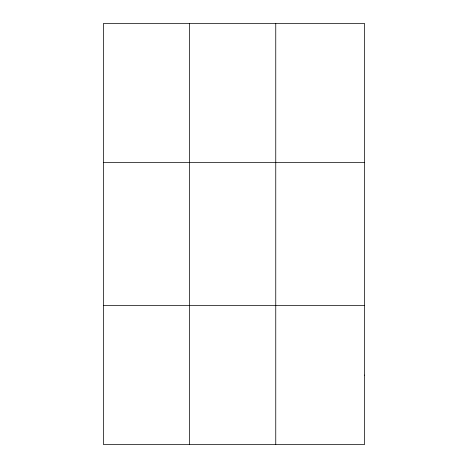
<?xml version="1.0" encoding="UTF-8"?>
<svg xmlns="http://www.w3.org/2000/svg" width="468" height="468" viewBox="0 0 468 468"><rect width="100%" height="100%" fill="white"/><g stroke="black" fill="none" stroke-linecap="round" stroke-linejoin="round"><path stroke-width="0.7" d="M189.634 23.4L189.634 444.6M275.757 23.4L275.757 444.6M103.516 162.396L364.484 162.396M103.516 305.604L364.484 305.604M364.484 375.102L364.484 444.6L103.516 444.6L103.516 23.4L364.484 23.4L364.484 375.102"/></g></svg>
